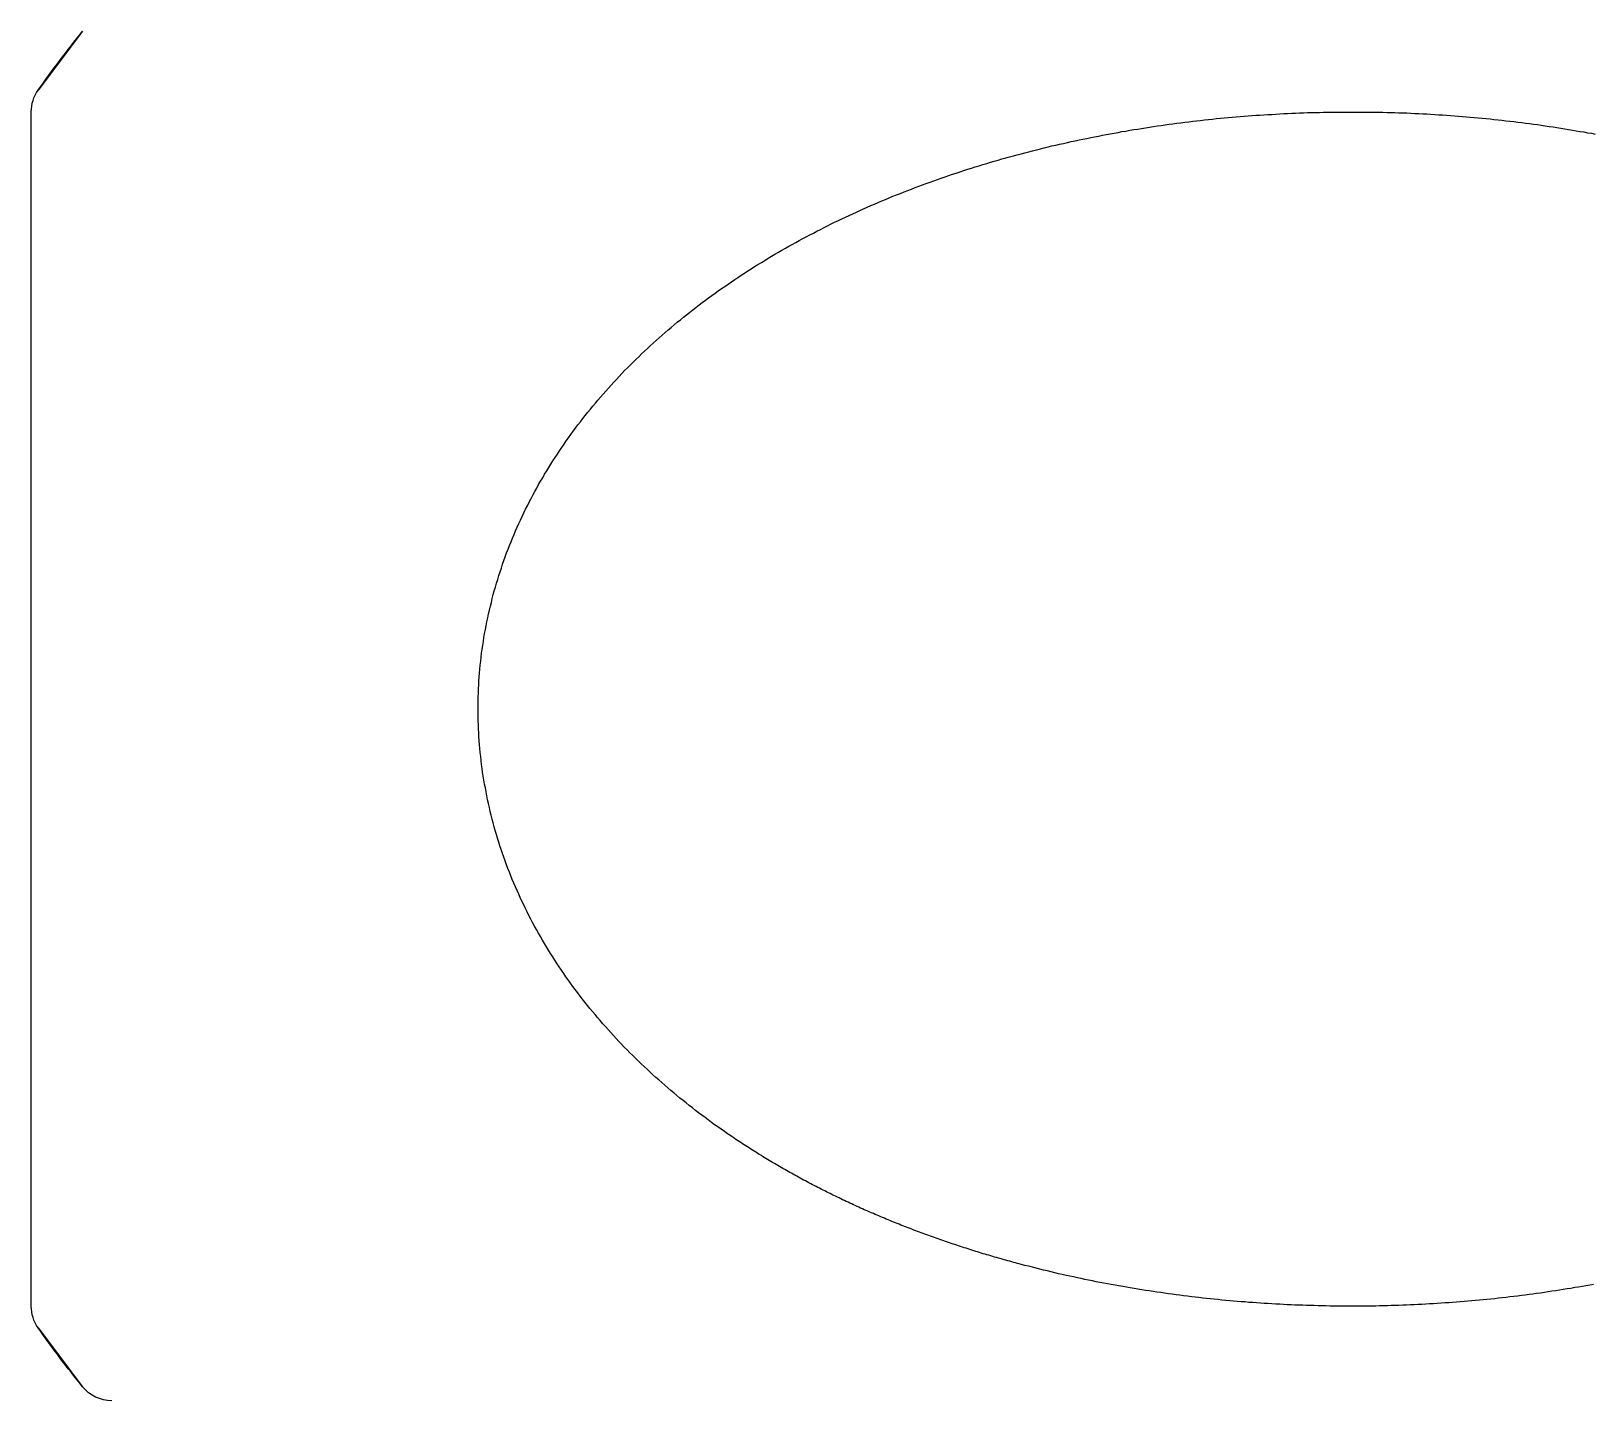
# Model space of a CAD drawing. Header units: millimetres. Extents: x 0 to 3800, y -67 to 2530.
# Drawn here: x 2321.24 to 2333.98, y 887.41 to 898.59 of the extents above; entities that cross this region are included whole.
import ezdxf

# ---------------------------------------------------------------- set-up
doc = ezdxf.new("R2010")
doc.units = ezdxf.units.MM
doc.layers.add('내부선 및 부속', color=4, linetype='Continuous')

msp = doc.modelspace()

# ---------------------------------------------------------------- linework, layer by layer
at = {"layer": '내부선 및 부속', "linetype": 'Continuous'}
for p, q in [((2321.663, 898.588), (2321.3, 898.107)), ((2321.244, 888.183), (2321.244, 897.93)), ((2321.3, 888.006), (2321.663, 887.525))]:
    msp.add_line(p, q, dxfattribs=at)
at = {"layer": '내부선 및 부속', "linetype": 'Continuous', "flags": 128}
for points in [[(2321.3, 898.107, -0.017162), (2321.663, 898.588)], [(2321.244, 897.93, -0.154225), (2321.3, 898.107)], [(2321.3, 888.006, -0.154225), (2321.244, 888.183)], [(2321.663, 887.525, -0.017162), (2321.3, 888.006)], [(2321.902, 887.411, -0.226267), (2321.663, 887.525)]]:
    msp.add_lwpolyline(points, format="xyb", dxfattribs=at)
for points in [[(2326.981, 889.553), (2326.954, 889.572), (2326.927, 889.59), (2326.901, 889.608), (2326.874, 889.627), (2326.848, 889.646), (2326.821, 889.664), (2326.795, 889.683), (2326.769, 889.703), (2326.743, 889.722), (2326.717, 889.741), (2326.691, 889.761), (2326.665, 889.781), (2326.64, 889.801), (2326.614, 889.821), (2326.589, 889.841), (2326.564, 889.861), (2326.538, 889.881), (2326.513, 889.902), (2326.488, 889.923), (2326.464, 889.944), (2326.439, 889.965), (2326.414, 889.986), (2326.39, 890.007), (2326.366, 890.029), (2326.341, 890.05), (2326.317, 890.072), (2326.293, 890.094), (2326.27, 890.116), (2326.246, 890.138), (2326.222, 890.16), (2326.199, 890.183), (2326.176, 890.206), (2326.153, 890.228), (2326.13, 890.251), (2326.107, 890.274), (2326.084, 890.298), (2326.062, 890.321), (2326.039, 890.344), (2326.017, 890.368), (2325.995, 890.392), (2325.973, 890.416), (2325.952, 890.44), (2325.93, 890.464), (2325.909, 890.488), (2325.887, 890.513), (2325.866, 890.538), (2325.845, 890.562), (2325.825, 890.587), (2325.804, 890.612), (2325.784, 890.638), (2325.763, 890.663), (2325.743, 890.689), (2325.724, 890.714), (2325.704, 890.74), (2325.684, 890.766), (2325.665, 890.792), (2325.646, 890.818), (2325.627, 890.845), (2325.608, 890.871), (2325.59, 890.898), (2325.571, 890.924), (2325.553, 890.951), (2325.535, 890.978), (2325.518, 891.006), (2325.5, 891.033), (2325.483, 891.06), (2325.466, 891.088), (2325.449, 891.116), (2325.432, 891.144), (2325.416, 891.171), (2325.399, 891.2), (2325.383, 891.228), (2325.367, 891.256), (2325.352, 891.285), (2325.336, 891.313), (2325.321, 891.342), (2325.306, 891.371), (2325.292, 891.4), (2325.277, 891.429), (2325.263, 891.458), (2325.249, 891.487), (2325.235, 891.517), (2325.222, 891.546), (2325.209, 891.576), (2325.196, 891.606), (2325.183, 891.636), (2325.17, 891.665), (2325.158, 891.696), (2325.146, 891.726), (2325.134, 891.756), (2325.123, 891.786), (2325.112, 891.817), (2325.101, 891.847), (2325.09, 891.878), (2325.079, 891.909), (2325.069, 891.94), (2325.059, 891.971), (2325.05, 892.002), (2325.04, 892.033), (2325.031, 892.064), (2325.031, 892.064), (2325.022, 892.095), (2325.014, 892.127), (2325.006, 892.158), (2324.998, 892.19), (2324.99, 892.221), (2324.983, 892.253), (2324.975, 892.284), (2324.968, 892.316), (2324.962, 892.348), (2324.956, 892.38), (2324.95, 892.412), (2324.944, 892.444), (2324.938, 892.476), (2324.933, 892.508), (2324.928, 892.54), (2324.924, 892.572), (2324.919, 892.604), (2324.915, 892.637), (2324.912, 892.669), (2324.908, 892.701), (2324.905, 892.734), (2324.902, 892.766), (2324.9, 892.798), (2324.898, 892.831), (2324.896, 892.863), (2324.894, 892.896), (2324.893, 892.928), (2324.892, 892.961), (2324.891, 892.993), (2324.891, 893.026), (2324.891, 893.058), (2324.891, 893.091), (2324.891, 893.123), (2324.892, 893.156), (2324.893, 893.188), (2324.894, 893.221), (2324.896, 893.253), (2324.898, 893.285), (2324.9, 893.318), (2324.903, 893.35), (2324.906, 893.383), (2324.909, 893.415), (2324.912, 893.447), (2324.916, 893.48), (2324.92, 893.512), (2324.924, 893.544), (2324.929, 893.576), (2324.934, 893.608), (2324.939, 893.64), (2324.944, 893.673), (2324.95, 893.705), (2324.956, 893.736), (2324.963, 893.768), (2324.969, 893.8), (2324.976, 893.832), (2324.983, 893.864), (2324.991, 893.895), (2324.999, 893.927), (2325.007, 893.958), (2325.015, 893.99), (2325.023, 894.021), (2325.032, 894.052), (2325.041, 894.083), (2325.051, 894.114), (2325.061, 894.145), (2325.071, 894.176), (2325.081, 894.207), (2325.091, 894.238), (2325.102, 894.269), (2325.113, 894.299), (2325.124, 894.33), (2325.136, 894.36), (2325.148, 894.39), (2325.16, 894.42), (2325.172, 894.45), (2325.185, 894.48), (2325.197, 894.51), (2325.21, 894.54), (2325.224, 894.57), (2325.237, 894.599), (2325.251, 894.629), (2325.265, 894.658), (2325.279, 894.687), (2325.294, 894.716), (2325.308, 894.745), (2325.323, 894.774), (2325.338, 894.803), (2325.354, 894.831), (2325.369, 894.86), (2325.385, 894.888), (2325.401, 894.916), (2325.418, 894.944), (2325.434, 894.972), (2325.451, 895), (2325.468, 895.028), (2325.485, 895.055), (2325.502, 895.083), (2325.52, 895.11), (2325.538, 895.137), (2325.556, 895.164), (2325.556, 895.164), (2325.574, 895.191), (2325.592, 895.218), (2325.611, 895.244), (2325.629, 895.271), (2325.648, 895.297), (2325.668, 895.323), (2325.687, 895.35), (2325.706, 895.375), (2325.726, 895.401), (2325.746, 895.427), (2325.766, 895.452), (2325.786, 895.478), (2325.807, 895.503), (2325.827, 895.528), (2325.848, 895.553), (2325.869, 895.578), (2325.89, 895.602), (2325.911, 895.627), (2325.933, 895.651), (2325.954, 895.675), (2325.976, 895.7), (2325.998, 895.723), (2326.02, 895.747), (2326.042, 895.771), (2326.065, 895.794), (2326.087, 895.818), (2326.11, 895.841), (2326.133, 895.864), (2326.156, 895.887), (2326.179, 895.909), (2326.202, 895.932), (2326.225, 895.955), (2326.249, 895.977), (2326.273, 895.999), (2326.296, 896.021), (2326.32, 896.043), (2326.344, 896.065), (2326.369, 896.086), (2326.393, 896.108), (2326.417, 896.129), (2326.442, 896.15), (2326.467, 896.171), (2326.492, 896.192), (2326.516, 896.213), (2326.542, 896.233), (2326.567, 896.254), (2326.592, 896.274), (2326.617, 896.294), (2326.643, 896.314), (2326.669, 896.334), (2326.694, 896.354), (2326.72, 896.373), (2326.746, 896.393), (2326.772, 896.412), (2326.798, 896.431), (2326.825, 896.45), (2326.851, 896.469), (2326.878, 896.488), (2326.904, 896.506), (2326.931, 896.525), (2326.958, 896.543), (2326.985, 896.561), (2327.012, 896.579), (2327.039, 896.597), (2327.066, 896.615), (2327.093, 896.632), (2327.12, 896.65), (2327.148, 896.667), (2327.175, 896.684), (2327.203, 896.702), (2327.231, 896.718), (2327.258, 896.735), (2327.286, 896.752), (2327.314, 896.768), (2327.342, 896.785), (2327.37, 896.801), (2327.399, 896.817), (2327.427, 896.833), (2327.455, 896.849), (2327.484, 896.865), (2327.512, 896.88), (2327.541, 896.896), (2327.569, 896.911), (2327.598, 896.926), (2327.627, 896.941), (2327.656, 896.956), (2327.685, 896.971), (2327.714, 896.986), (2327.743, 897), (2327.772, 897.015), (2327.801, 897.029), (2327.831, 897.043), (2327.86, 897.057), (2327.889, 897.071), (2327.919, 897.085), (2327.948, 897.099), (2327.978, 897.112), (2328.007, 897.126), (2328.037, 897.139), (2328.067, 897.152), (2328.067, 897.152), (2328.097, 897.165), (2328.126, 897.178), (2328.156, 897.191), (2328.186, 897.204), (2328.216, 897.216), (2328.246, 897.228), (2328.276, 897.241), (2328.307, 897.253), (2328.337, 897.265), (2328.367, 897.277), (2328.397, 897.289), (2328.427, 897.3), (2328.458, 897.312), (2328.488, 897.323), (2328.519, 897.335), (2328.549, 897.346), (2328.58, 897.357), (2328.61, 897.368), (2328.641, 897.379), (2328.671, 897.39), (2328.702, 897.4), (2328.733, 897.411), (2328.763, 897.421), (2328.794, 897.431), (2328.825, 897.442), (2328.856, 897.452), (2328.887, 897.462), (2328.918, 897.471), (2328.949, 897.481), (2328.98, 897.491), (2329.011, 897.5), (2329.042, 897.509), (2329.073, 897.519), (2329.104, 897.528), (2329.135, 897.537), (2329.166, 897.546), (2329.197, 897.555), (2329.229, 897.563), (2329.26, 897.572), (2329.291, 897.58), (2329.323, 897.589), (2329.354, 897.597), (2329.385, 897.605), (2329.417, 897.613), (2329.448, 897.621), (2329.48, 897.629), (2329.511, 897.636), (2329.543, 897.644), (2329.574, 897.652), (2329.606, 897.659), (2329.637, 897.666), (2329.669, 897.673), (2329.701, 897.68), (2329.732, 897.687), (2329.764, 897.694), (2329.796, 897.701), (2329.827, 897.708), (2329.859, 897.714), (2329.891, 897.721), (2329.923, 897.727), (2329.955, 897.733), (2329.986, 897.739), (2330.018, 897.746), (2330.05, 897.751), (2330.082, 897.757), (2330.114, 897.763), (2330.146, 897.769), (2330.178, 897.774), (2330.21, 897.78), (2330.242, 897.785), (2330.274, 897.79), (2330.306, 897.795), (2330.338, 897.8), (2330.37, 897.805), (2330.402, 897.81), (2330.434, 897.815), (2330.466, 897.82), (2330.498, 897.824), (2330.53, 897.829), (2330.562, 897.833), (2330.594, 897.837), (2330.627, 897.841), (2330.659, 897.846), (2330.691, 897.85), (2330.723, 897.853), (2330.755, 897.857), (2330.787, 897.861), (2330.82, 897.864), (2330.852, 897.868), (2330.884, 897.871), (2330.916, 897.875), (2330.949, 897.878), (2330.981, 897.881), (2331.013, 897.884), (2331.045, 897.887), (2331.078, 897.89), (2331.11, 897.892), (2331.142, 897.895), (2331.175, 897.897), (2331.207, 897.9), (2331.207, 897.9), (2331.239, 897.902), (2331.272, 897.904), (2331.304, 897.906), (2331.336, 897.909), (2331.369, 897.91), (2331.401, 897.912), (2331.434, 897.914), (2331.466, 897.916), (2331.498, 897.917), (2331.531, 897.919), (2331.563, 897.92), (2331.596, 897.921), (2331.628, 897.923), (2331.66, 897.924), (2331.693, 897.925), (2331.725, 897.926), (2331.758, 897.926), (2331.79, 897.927), (2331.822, 897.928), (2331.855, 897.928), (2331.887, 897.929), (2331.92, 897.929), (2331.952, 897.929), (2331.985, 897.929), (2332.017, 897.929), (2332.049, 897.929), (2332.082, 897.929), (2332.114, 897.929), (2332.147, 897.929), (2332.179, 897.928), (2332.212, 897.928), (2332.244, 897.927), (2332.276, 897.927), (2332.309, 897.926), (2332.341, 897.925), (2332.374, 897.924), (2332.406, 897.923), (2332.439, 897.922), (2332.471, 897.921), (2332.503, 897.919), (2332.536, 897.918), (2332.568, 897.916), (2332.601, 897.915), (2332.633, 897.913), (2332.665, 897.911), (2332.698, 897.909), (2332.73, 897.907), (2332.762, 897.905), (2332.795, 897.903), (2332.827, 897.9), (2332.859, 897.898), (2332.892, 897.896), (2332.924, 897.893), (2332.956, 897.89), (2332.989, 897.888), (2333.021, 897.885), (2333.053, 897.882), (2333.086, 897.879), (2333.118, 897.875), (2333.15, 897.872), (2333.182, 897.869), (2333.215, 897.865), (2333.247, 897.862), (2333.279, 897.858), (2333.311, 897.854), (2333.343, 897.851), (2333.376, 897.847), (2333.408, 897.843), (2333.44, 897.839), (2333.472, 897.834), (2333.504, 897.83), (2333.536, 897.826), (2333.568, 897.821), (2333.6, 897.816), (2333.632, 897.812), (2333.664, 897.807), (2333.696, 897.802), (2333.728, 897.797), (2333.76, 897.792), (2333.76, 897.792)], [(2333.76, 897.792), (2333.791, 897.787), (2333.822, 897.782), (2333.853, 897.776), (2333.884, 897.771), (2333.915, 897.766), (2333.946, 897.76), (2333.977, 897.755), (2334.008, 897.749)], [(2329.324, 888.524), (2329.308, 888.528), (2329.293, 888.532), (2329.277, 888.536), (2329.261, 888.54), (2329.246, 888.544), (2329.23, 888.549), (2329.215, 888.553), (2329.199, 888.557), (2329.184, 888.562), (2329.168, 888.566), (2329.153, 888.571), (2329.137, 888.575), (2329.122, 888.579), (2329.106, 888.584), (2329.091, 888.588), (2329.075, 888.593), (2329.06, 888.598), (2329.044, 888.602), (2329.029, 888.607), (2329.013, 888.611), (2328.998, 888.616), (2328.983, 888.621), (2328.967, 888.626), (2328.952, 888.63), (2328.936, 888.635), (2328.921, 888.64), (2328.905, 888.645), (2328.89, 888.65), (2328.875, 888.655), (2328.859, 888.66), (2328.844, 888.665), (2328.829, 888.67), (2328.813, 888.675), (2328.798, 888.68), (2328.783, 888.685), (2328.767, 888.69), (2328.752, 888.695), (2328.737, 888.7), (2328.721, 888.705), (2328.706, 888.711), (2328.691, 888.716), (2328.676, 888.721), (2328.66, 888.727), (2328.645, 888.732), (2328.63, 888.737), (2328.615, 888.743), (2328.599, 888.748), (2328.584, 888.754), (2328.569, 888.759), (2328.554, 888.765), (2328.538, 888.77), (2328.523, 888.776), (2328.508, 888.781), (2328.493, 888.787), (2328.478, 888.793), (2328.463, 888.798), (2328.447, 888.804), (2328.432, 888.81), (2328.417, 888.816), (2328.402, 888.821), (2328.387, 888.827), (2328.372, 888.833), (2328.357, 888.839), (2328.342, 888.845), (2328.327, 888.851), (2328.312, 888.857), (2328.297, 888.863), (2328.282, 888.869), (2328.267, 888.875), (2328.252, 888.881), (2328.237, 888.888), (2328.222, 888.894), (2328.207, 888.9), (2328.192, 888.906), (2328.177, 888.913), (2328.162, 888.919), (2328.147, 888.925), (2328.132, 888.932), (2328.117, 888.938), (2328.102, 888.944), (2328.088, 888.951), (2328.073, 888.957), (2328.058, 888.964), (2328.043, 888.97), (2328.028, 888.977), (2328.013, 888.984), (2327.999, 888.99), (2327.984, 888.997), (2327.969, 889.004), (2327.954, 889.01), (2327.94, 889.017), (2327.925, 889.024), (2327.91, 889.031), (2327.896, 889.038), (2327.881, 889.045), (2327.866, 889.052), (2327.852, 889.059), (2327.837, 889.066), (2327.823, 889.073), (2327.808, 889.08), (2327.808, 889.08), (2327.793, 889.087), (2327.779, 889.094), (2327.764, 889.101), (2327.75, 889.108), (2327.735, 889.115), (2327.721, 889.123), (2327.706, 889.13), (2327.692, 889.137), (2327.678, 889.145), (2327.663, 889.152), (2327.649, 889.159), (2327.634, 889.167), (2327.62, 889.174), (2327.606, 889.182), (2327.591, 889.189), (2327.577, 889.197), (2327.563, 889.205), (2327.548, 889.212), (2327.534, 889.22), (2327.52, 889.228), (2327.506, 889.235), (2327.492, 889.243), (2327.477, 889.251), (2327.463, 889.259), (2327.449, 889.267), (2327.435, 889.274), (2327.421, 889.282), (2327.407, 889.29), (2327.393, 889.298), (2327.379, 889.306), (2327.365, 889.314), (2327.351, 889.322), (2327.337, 889.331), (2327.323, 889.339), (2327.309, 889.347), (2327.295, 889.355), (2327.281, 889.363), (2327.267, 889.372), (2327.253, 889.38), (2327.239, 889.388), (2327.226, 889.397), (2327.212, 889.405), (2327.198, 889.414), (2327.184, 889.422), (2327.171, 889.431), (2327.157, 889.439), (2327.143, 889.448), (2327.13, 889.456), (2327.116, 889.465), (2327.102, 889.474), (2327.089, 889.482), (2327.075, 889.491), (2327.062, 889.5), (2327.048, 889.509), (2327.035, 889.518), (2327.021, 889.527), (2327.008, 889.536), (2326.994, 889.544), (2326.981, 889.553), (2326.981, 889.553)], [(2333.995, 888.361), (2333.964, 888.355), (2333.933, 888.35), (2333.902, 888.344), (2333.871, 888.339), (2333.841, 888.334), (2333.81, 888.328), (2333.779, 888.323), (2333.748, 888.318), (2333.717, 888.313), (2333.686, 888.308), (2333.655, 888.304), (2333.655, 888.304), (2333.624, 888.299), (2333.593, 888.295), (2333.561, 888.29), (2333.53, 888.286), (2333.499, 888.281), (2333.468, 888.277), (2333.437, 888.273), (2333.406, 888.269), (2333.375, 888.265), (2333.344, 888.262), (2333.312, 888.258), (2333.281, 888.254), (2333.25, 888.251), (2333.219, 888.247), (2333.188, 888.244), (2333.157, 888.241), (2333.125, 888.237), (2333.094, 888.234), (2333.063, 888.231), (2333.032, 888.228), (2333, 888.226), (2332.969, 888.223), (2332.938, 888.22), (2332.907, 888.218), (2332.875, 888.215), (2332.844, 888.213), (2332.813, 888.211), (2332.781, 888.209), (2332.75, 888.206), (2332.719, 888.204), (2332.688, 888.202), (2332.656, 888.201), (2332.625, 888.199), (2332.594, 888.197), (2332.562, 888.196), (2332.531, 888.194), (2332.5, 888.193), (2332.468, 888.192), (2332.437, 888.19), (2332.406, 888.189), (2332.374, 888.188), (2332.343, 888.187), (2332.312, 888.186), (2332.28, 888.186), (2332.249, 888.185), (2332.217, 888.184), (2332.186, 888.184), (2332.155, 888.183), (2332.123, 888.183), (2332.092, 888.183), (2332.061, 888.183), (2332.029, 888.183), (2331.998, 888.183), (2331.966, 888.183), (2331.935, 888.183), (2331.904, 888.183), (2331.872, 888.184), (2331.841, 888.184), (2331.809, 888.185), (2331.778, 888.185), (2331.747, 888.186), (2331.715, 888.187), (2331.684, 888.188), (2331.652, 888.189), (2331.621, 888.19), (2331.59, 888.191), (2331.558, 888.192), (2331.527, 888.194), (2331.495, 888.195), (2331.464, 888.197), (2331.433, 888.198), (2331.401, 888.2), (2331.37, 888.202), (2331.338, 888.204), (2331.307, 888.205), (2331.276, 888.208), (2331.244, 888.21), (2331.213, 888.212), (2331.181, 888.214), (2331.15, 888.217), (2331.119, 888.219), (2331.087, 888.222), (2331.056, 888.224), (2331.025, 888.227), (2330.993, 888.23), (2330.962, 888.233), (2330.931, 888.236), (2330.899, 888.239), (2330.868, 888.242), (2330.837, 888.246), (2330.806, 888.249), (2330.774, 888.253), (2330.743, 888.256), (2330.712, 888.26), (2330.681, 888.264), (2330.649, 888.268), (2330.618, 888.272), (2330.587, 888.276), (2330.556, 888.28), (2330.525, 888.284), (2330.525, 888.284), (2330.493, 888.288), (2330.462, 888.293), (2330.431, 888.297), (2330.4, 888.302), (2330.369, 888.307), (2330.338, 888.311), (2330.307, 888.316), (2330.276, 888.321), (2330.245, 888.326), (2330.214, 888.332), (2330.183, 888.337), (2330.152, 888.342), (2330.121, 888.348), (2330.09, 888.353), (2330.059, 888.359), (2330.028, 888.365), (2329.997, 888.37), (2329.966, 888.376), (2329.935, 888.382), (2329.905, 888.389), (2329.874, 888.395), (2329.843, 888.401), (2329.812, 888.408), (2329.782, 888.414), (2329.751, 888.421), (2329.72, 888.427), (2329.69, 888.434), (2329.659, 888.441), (2329.628, 888.448), (2329.598, 888.455), (2329.567, 888.462), (2329.537, 888.47), (2329.506, 888.477), (2329.476, 888.485), (2329.445, 888.492), (2329.415, 888.5), (2329.384, 888.508), (2329.354, 888.516), (2329.324, 888.524), (2329.324, 888.524)]]:
    msp.add_lwpolyline(points, dxfattribs=at)

doc.saveas('drawing.dxf')
